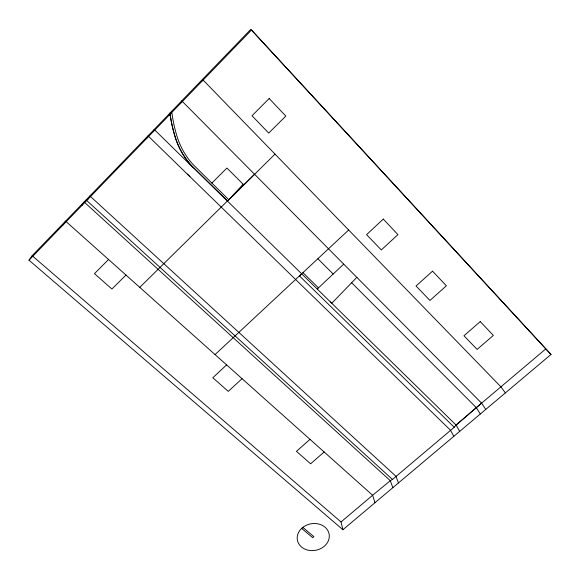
<?xml version="1.0" encoding="UTF-8"?>
<svg xmlns="http://www.w3.org/2000/svg" width="580" height="580" viewBox="0 0 580 580"><rect width="100%" height="100%" fill="white"/><g stroke="black" fill="none" stroke-linecap="round" stroke-linejoin="round"><path stroke-width="0.87" d="M202.275 80.932L202.478 79.402M181.17 102.776L181.75 100.855L481.61 403.143L485.75 409.429M170.919 113.375L171.68 111.28M169.186 115.174L169.976 113.042L250.806 29.377L551 354.481L342.911 529.728L29 260.202L32.147 255.7L169.918 113.201A146.747 140.889 -75.6 0 0 175.095 136.945A75.248 73.617 81 0 0 191.451 165.807L331.76 303.275L356.83 277.356M153.207 131.703L154.193 129.471L193.394 167.859M146.936 138.192L148.03 135.858L450.471 430.193L453.821 436.32M87.892 199.274L89.922 195.996L395.937 476.267L398.474 482.937M81.903 205.465L84.107 201.97L390.289 480.689L392.841 487.678M62.966 225.069L65.562 221.111L372.621 495.262L374.992 502.708M342.911 529.728L341.025 521.964L372.621 495.262L390.289 480.689L392.471 479.442L454.234 427.257L456.098 425.067L476.289 407.646L545.758 348.928M228.781 199.875L243.136 184.215M29 260.202L251.51 30.001L551 354.481M108.554 259.492L94.468 273.666L111.925 289.021L125.976 275.05M211.823 183.091L226.918 168.048L243.796 184.86M254.555 174.254L139.773 287.368M227.462 201.188L275 154.113M317.202 289.05L343.715 264.132M348.667 229.999L215.049 354.576M226.606 364.9L212.795 377.747L228.288 391.377L242.056 378.689M299.454 275.913L301.651 273.869M310.017 439.364L296.438 451.327L310.605 463.79L324.14 451.979M459.679 431.389L456.098 425.067L481.61 403.143M301.665 528.409L312.685 537.66L313.86 536.667L302.847 527.401M32.147 255.7L341.025 521.964M86.108 199.977L392.471 479.442M189.972 176.668L187.268 174.036M454.234 427.257L299.411 275.87M227.447 200.97L191.48 165.583A75.146 73.515 81 0 1 175.153 136.75A146.559 140.701 -75.7 0 1 169.976 113.042M330.39 301.933L456.098 425.067M228.752 199.687L192.872 164.35A73.21 71.623 81 0 1 176.98 136.235A144.558 138.787 -75.7 0 1 171.897 112.839M302.949 272.665L318.5 287.912M317.898 258.789L333.21 274.05M351.32 282.416L476.289 407.646L480.341 413.989M203.109 80.055L500.917 386.831L505.383 392.899M269.163 98.506L252.01 115.753L268.721 133.096L285.81 116.094L269.163 98.506M302.216 527.872L300.781 529.264A16.16 13.456 -11.1 0 0 309.329 550.42A16.16 13.456 -11.1 0 0 329.027 533.6A16.16 13.456 -11.1 0 0 303.848 526.64L302.216 527.872M383.278 219.102L366.567 234.654L381.299 249.944L397.945 234.61L383.278 219.102M432.535 271.164L416.034 286.005L429.954 300.447L446.382 285.802L432.535 271.164M480.247 321.588L463.971 335.762L477.123 349.414L493.334 335.421L480.247 321.588"/></g></svg>
